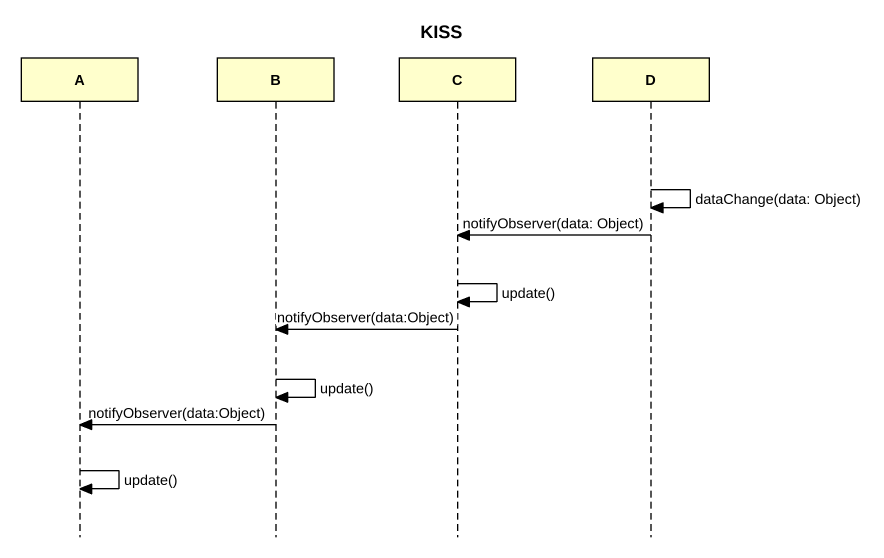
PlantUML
@startuml
title KISS
hide footbox
participant A
participant B
participant C
participant D

D -> D : dataChange(data: Object)
D -> C : notifyObserver(data: Object)
C -> C : update()
C -> B : notifyObserver(data:Object)
B -> B : update()
B -> A : notifyObserver(data:Object)
A -> A : update()
@enduml
